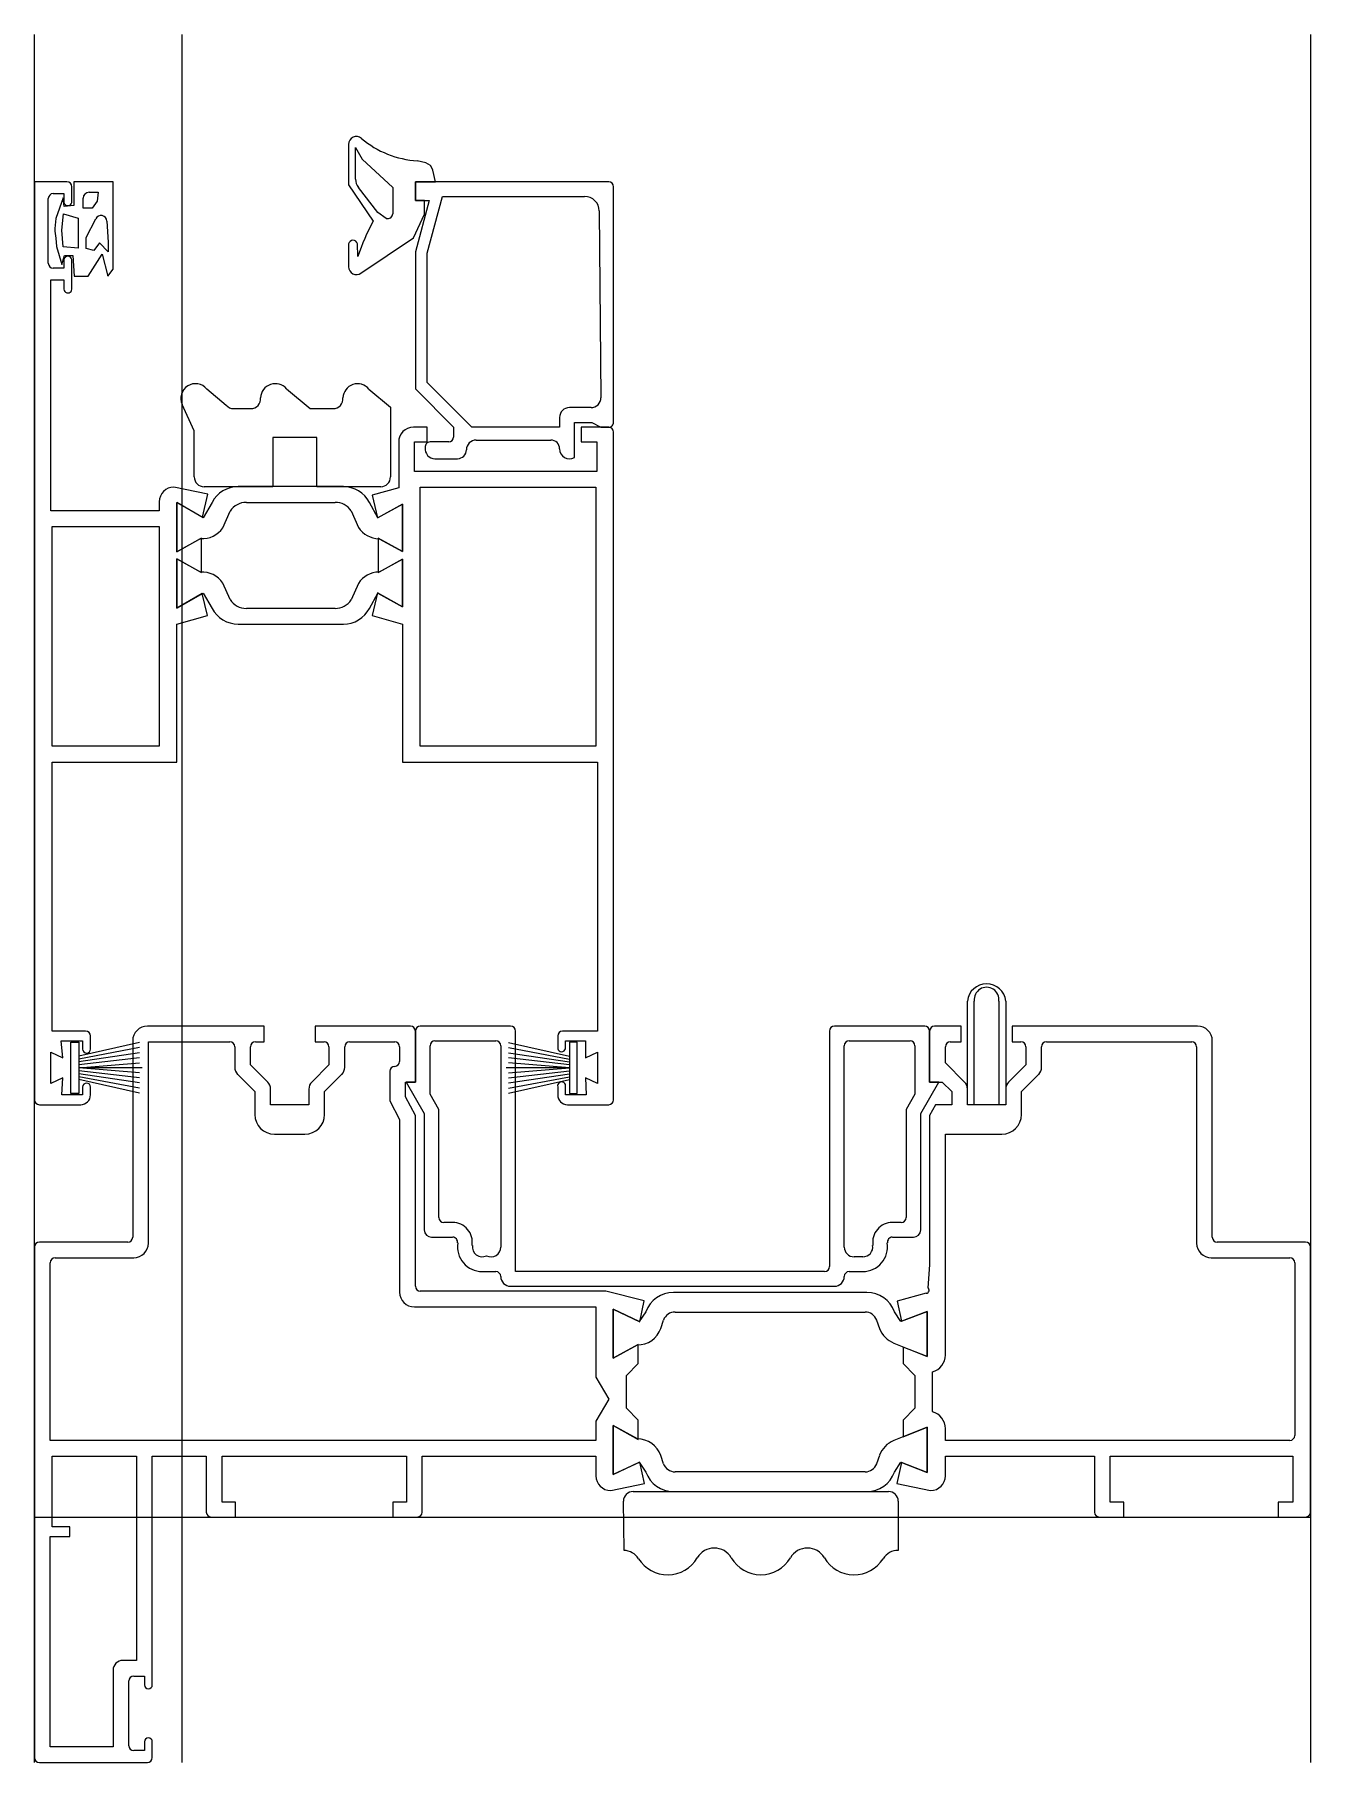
# Model space of a CAD drawing. Extents: x -13 to 117, y -25 to 151.
import ezdxf

# ---------------------------------------------------------------- set-up
doc = ezdxf.new("R2010")
doc.units = 0
doc.layers.get('0').update_dxf_attribs({"linetype": 'CONTINUOUS'})

msp = doc.modelspace()

# ---------------------------------------------------------------- linework, layer by layer
at = {"linetype": 'CONTINUOUS'}
for p, q in [((-13, -25), (-13, 151)), ((2, 151), (2, -25)), ((117, 151), (117, -25)), ((19, 139.82), (19, 135.69)), ((19.7, 136.28), (19.7, 139.5)), ((19.7, 139.5), (20.39, 138.3)), ((20.39, 138.3), (23.5, 135.42)), ((26.86, 137.92), (26, 138.15)), ((-9.7, 136), (-13, 136)), ((-13, 136), (-13, 42.5)), ((-9, 136), (-9, 133.6)), ((-5, 136), (-9, 136)), ((-5, 127.12), (-5, 136)), ((19, 135.69), (21.49, 131.99)), ((25.8, 136), (25.8, 134.1)), ((45.5, 136), (25.8, 136)), ((25.8, 134.1), (25.8, 136)), ((25.8, 136), (27.85, 136)), ((27.85, 136), (27.58, 137.18)), ((-11.6, 127.7), (-11.6, 134.3)), ((-11.1, 134.8), (-10, 134.8)), ((-10.07, 134.37), (-10.84, 132.28)), ((-9.97, 133.48), (-10.07, 134.37)), ((-10, 134.8), (-10, 133.9)), ((-9.2, 133.9), (-9.2, 135.5)), ((-8.05, 133.32), (-8.05, 134.33)), ((-7.45, 134.93), (-6.53, 134.93)), ((-6.62, 134.03), (-7.14, 133.32)), ((-6.53, 134.93), (-6.62, 134.03)), ((21.99, 132.89), (20.01, 135.43)), ((23.5, 135.42), (23.5, 132.75)), ((25.8, 134.1), (27.2, 134.1)), ((27.2, 134.1), (25.8, 128.88)), ((26.73, 134.1), (25.8, 134.1)), ((26.73, 132.69), (26.73, 134.1)), ((27, 128.72), (28.55, 134.52)), ((28.55, 134.52), (43.05, 134.52)), ((46, 111.53), (46, 135.5)), ((-10.84, 132.28), (-10.93, 131.23)), ((-10.21, 131.08), (-10.05, 132.73)), ((-10.05, 132.73), (-8.56, 132.3)), ((-9, 133.6), (-9.97, 133.48)), ((-8.56, 132.3), (-8.56, 129.24)), ((-7.14, 133.32), (-8.05, 133.32)), ((-7.73, 130.33), (-6.76, 132.23)), ((22.83, 132.28), (21.99, 132.89)), ((25.62, 130.3), (26.73, 132.69)), ((44.53, 133.03), (44.7, 114.01)), ((-10.84, 130.25), (-10.75, 129.4)), ((-10.09, 129.37), (-10.21, 131.08)), ((-7.73, 129.21), (-7.73, 130.33)), ((-5.62, 131.99), (-5.51, 129.84)), ((20.26, 126.7), (25.62, 130.3)), ((-10.75, 129.4), (-10.21, 127.57)), ((-10.21, 127.57), (-9.94, 128.5)), ((-8.56, 129.24), (-10.09, 129.37)), ((-9.94, 128.5), (-9.1, 128.5)), ((-9.1, 128.5), (-8.98, 126.39)), ((-6.97, 129), (-7.73, 129.21)), ((-7.55, 126.39), (-6.1, 128.62)), ((-6.39, 129.77), (-6.97, 129)), ((-5.49, 128.87), (-6.39, 129.77)), ((-6.1, 128.62), (-5.55, 126.39)), ((-5.51, 129.84), (-5.49, 128.87)), ((19, 129.67), (19, 127.34)), ((19.93, 128.39), (19.9, 129.68)), ((25.8, 128.88), (25.8, 114.9)), ((27, 115.55), (27, 128.72)), ((-10, 127.2), (-11.1, 127.2)), ((-10, 128.1), (-10, 127.2)), ((-9.2, 125.18), (-9.2, 128.1)), ((-5.55, 126.39), (-5, 127.12)), ((-11.35, 102.5), (-11.35, 126)), ((-11.35, 126), (-10, 126)), ((-10, 126), (-10, 125.18)), ((-8.98, 126.39), (-7.55, 126.39)), ((4.56, 114.9), (6.52, 113.26)), ((12.68, 114.9), (15.07, 112.9)), ((21.07, 114.89), (23.27, 113.05)), ((25.8, 114.9), (29.7, 111)), ((31.54, 111), (27, 115.55)), ((3.27, 110.62), (2.04, 113.32)), ((7.29, 112.9), (9.04, 112.9)), ((15.07, 112.9), (17.43, 112.9)), ((23.27, 113.05), (23.27, 105.94)), ((43.7, 113), (41.5, 113)), ((26.99, 111), (25.6, 111)), ((26.99, 109.5), (26.99, 111)), ((29.7, 111), (29.7, 110)), ((40.5, 111), (31.54, 111)), ((40.5, 112), (40.5, 111)), ((42, 107.93), (42, 111.5)), ((42, 111.5), (43.79, 111.5)), ((45.5, 111), (42.71, 111)), ((42.71, 111), (42.71, 109.5)), ((43.79, 111.5), (44.71, 111)), ((44.71, 111), (45.5, 111)), ((3.27, 105.94), (3.27, 110.62)), ((15.77, 109.94), (11.27, 109.94)), ((11.27, 109.94), (11.27, 104.94)), ((15.77, 104.94), (15.77, 109.94)), ((24.1, 109.5), (24.1, 104.83)), ((25.7, 106.5), (25.7, 109.5)), ((25.7, 109.5), (26.99, 109.5)), ((29.2, 109.5), (27.3, 109.5)), ((32, 109.7), (39.6, 109.7)), ((42.71, 109.5), (44.3, 109.5)), ((44.3, 109.5), (44.3, 106.5)), ((46, 42.5), (46, 110.5)), ((27.8, 107.8), (30.1, 107.8)), ((44.3, 106.5), (25.7, 106.5)), ((4.65, 104.19), (1.2, 104.9)), ((4.12, 101.83), (4.65, 104.19)), ((11.27, 104.94), (4.27, 104.94)), ((18.46, 104.95), (7.74, 104.95)), ((22.27, 104.94), (15.77, 104.94)), ((24.1, 104.83), (21.39, 104.08)), ((21.39, 104.08), (21.94, 101.77)), ((26.3, 78.5), (26.3, 104.9)), ((26.3, 104.9), (44.2, 104.9)), ((44.2, 104.9), (44.2, 78.5)), ((-0.3, 102.5), (-11.35, 102.5)), ((-0.3, 103.4), (-0.3, 102.5)), ((1.5, 98.3), (1.5, 103.34)), ((1.5, 103.34), (4.12, 101.83)), ((4.19, 101.79), (1.5, 103.34)), ((1.5, 103.34), (1.5, 98.3)), ((5.09, 103.35), (4.19, 101.79)), ((6.18, 100.77), (6.92, 102.46)), ((8.59, 103.35), (17.62, 103.35)), ((19.27, 102.48), (20.01, 100.8)), ((21.97, 101.79), (21.12, 103.35)), ((21.94, 101.77), (24.5, 103.18)), ((24.5, 103.18), (21.97, 101.79)), ((24.5, 103.18), (24.5, 98.33)), ((24.5, 98.33), (24.5, 103.18)), ((-11.2, 78.5), (-11.2, 100.9)), ((-11.2, 100.9), (-0.3, 100.9)), ((-0.3, 100.9), (-0.3, 78.5)), ((4, 99.7), (1.5, 98.3)), ((1.5, 98.3), (3.92, 99.66)), ((4, 96.2), (4, 99.7)), ((24.5, 98.33), (22, 99.7)), ((22, 99.7), (22, 96.2)), ((22.1, 99.65), (24.5, 98.33)), ((1.5, 92.56), (1.5, 97.6)), ((1.5, 97.6), (4, 96.2)), ((3.92, 96.24), (1.5, 97.6)), ((1.5, 97.6), (1.5, 92.56)), ((22, 96.2), (24.5, 97.57)), ((24.5, 97.57), (22.1, 96.25)), ((24.5, 97.57), (24.5, 92.72)), ((24.5, 92.72), (24.5, 97.57)), ((6.92, 93.44), (6.18, 95.13)), ((20.01, 95.1), (19.27, 93.42)), ((1.5, 92.56), (4.19, 94.11)), ((4.08, 94.05), (1.5, 92.56)), ((4.61, 91.82), (4.08, 94.05)), ((4.19, 94.11), (5.09, 92.55)), ((21.12, 92.55), (21.97, 94.11)), ((21.94, 94.13), (21.39, 91.82)), ((24.5, 92.72), (21.94, 94.13)), ((21.97, 94.11), (24.5, 92.72)), ((1.5, 90.96), (4.61, 91.82)), ((17.62, 92.55), (8.59, 92.55)), ((21.39, 91.82), (24.5, 90.96)), ((1.5, 76.9), (1.5, 90.96)), ((7.74, 90.95), (18.46, 90.95)), ((24.5, 90.96), (24.5, 76.9)), ((-0.3, 78.5), (-11.2, 78.5)), ((44.2, 78.5), (26.3, 78.5)), ((-11.2, 49.5), (-11.2, 76.9)), ((-11.2, 76.9), (1.5, 76.9)), ((24.5, 76.9), (44.35, 76.9)), ((44.35, 76.9), (44.35, 49.5)), ((82.05, 42), (82.05, 52.55)), ((82.75, 42), (82.75, 52.55)), ((85.25, 52.53), (85.25, 42)), ((85.95, 52.55), (85.95, 42)), ((-7.8, 49.5), (-11.2, 49.5)), ((10.4, 50), (-1.5, 50)), ((10.4, 48.4), (10.4, 50)), ((25.3, 50), (15.6, 50)), ((15.6, 50), (15.6, 48.4)), ((25.8, 49.5), (25.8, 44.3)), ((25.8, 44.3), (25.8, 49.5)), ((35.5, 50), (26.3, 50)), ((36, 25), (36, 49.5)), ((44.35, 49.5), (40.8, 49.5)), ((68, 49.5), (68, 25.5)), ((77.7, 50), (68.5, 50)), ((78.2, 44.3), (78.2, 49.5)), ((78.2, 49.5), (78.2, 44.3)), ((81.4, 50), (78.7, 50)), ((81.4, 48.4), (81.4, 50)), ((105.5, 50), (86.6, 50)), ((86.6, 50), (86.6, 48.4)), ((-10.13, 46.78), (-10.29, 48.5)), ((-10.29, 48.5), (-8.1, 48.5)), ((-9.29, 43.15), (-9.29, 48.35)), ((-9.29, 48.35), (-8.49, 48.35)), ((-8.49, 48.35), (-8.49, 45.75)), ((-2.29, 48.33), (-8.49, 46.95)), ((-2.29, 47.81), (-8.49, 46.65)), ((-8.1, 48.5), (-8.1, 47.66)), ((-7.3, 47.66), (-7.3, 49)), ((-3, 48.5), (-3, 28.5)), ((-1.4, 27.9), (-1.4, 48.4)), ((-1.4, 48.4), (6.9, 48.4)), ((7.4, 47.9), (7.4, 45.8)), ((9, 46.05), (9, 47.9)), ((9.5, 48.4), (10.4, 48.4)), ((15.6, 48.4), (16.5, 48.4)), ((17, 47.9), (17, 46.05)), ((18.6, 45.8), (18.6, 47.9)), ((19.1, 48.4), (23.7, 48.4)), ((24.2, 47.9), (24.2, 46.4)), ((27.3, 43.06), (27.3, 48)), ((27.8, 48.5), (34, 48.5)), ((34.5, 48), (34.5, 27.5)), ((35.29, 48.33), (41.49, 46.95)), ((35.29, 47.81), (41.49, 46.65)), ((40.3, 49), (40.3, 47.7)), ((41.1, 47.7), (41.1, 48.5)), ((41.1, 48.5), (43.13, 48.5)), ((41.49, 48.35), (41.49, 45.75)), ((42.29, 48.35), (41.49, 48.35)), ((42.29, 43.15), (42.29, 48.35)), ((43.13, 48.5), (43.13, 46.78)), ((69.5, 37.75), (69.5, 48)), ((70, 48.5), (76.2, 48.5)), ((76.7, 48), (76.7, 43.06)), ((79.8, 46.25), (79.8, 47.9)), ((80.3, 48.4), (81.4, 48.4)), ((86.6, 48.4), (87.5, 48.4)), ((88, 47.9), (88, 46.05)), ((89.6, 45.8), (89.6, 47.9)), ((90.1, 48.4), (104.9, 48.4)), ((105.4, 47.9), (105.4, 27.9)), ((107, 28.5), (107, 48.5)), ((-11.35, 44.15), (-11.35, 47.35)), ((-11.35, 47.35), (-10.13, 46.78)), ((-2.29, 47.29), (-8.49, 46.35)), ((-2.29, 46.78), (-8.49, 46.05)), ((-8.49, 45.75), (-2.29, 46.25)), ((10.76, 44.29), (9, 46.05)), ((17, 46.05), (15.24, 44.29)), ((35.29, 47.29), (41.49, 46.35)), ((41.49, 46.05), (35.29, 46.78)), ((41.49, 45.75), (35.29, 46.25)), ((43.13, 46.78), (44.35, 47.35)), ((44.35, 47.35), (44.35, 44.15)), ((81.76, 44.29), (79.8, 46.25)), ((88, 46.05), (86.25, 44.29)), ((-10.13, 44.72), (-11.35, 44.15)), ((-10.22, 43), (-10.13, 44.72)), ((-8.49, 45.75), (-8.49, 43.15)), ((-2.04, 45.75), (-8.49, 45.75)), ((-2.29, 45.25), (-8.49, 45.75)), ((-2.29, 44.72), (-8.49, 45.45)), ((-2.29, 44.21), (-8.49, 45.15)), ((-2.29, 43.69), (-8.49, 44.85)), ((-2.29, 43.17), (-8.49, 44.55)), ((7.69, 45.09), (9.45, 43.34)), ((16.55, 43.34), (18.31, 45.09)), ((23.2, 45.4), (23.2, 42.4)), ((24.8, 42.8), (24.8, 44.3)), ((24.8, 44.3), (25.8, 44.3)), ((25.8, 44.3), (24.85, 44.3)), ((24.85, 44.3), (26.7, 41.1)), ((41.49, 45.75), (35.04, 45.75)), ((35.29, 45.25), (41.49, 45.75)), ((35.29, 44.72), (41.49, 45.45)), ((35.29, 44.21), (41.49, 45.15)), ((35.29, 43.69), (41.49, 44.85)), ((35.29, 43.17), (41.49, 44.55)), ((41.49, 45.75), (41.49, 43.15)), ((44.35, 44.15), (43.13, 44.72)), ((43.13, 44.72), (43.22, 43)), ((77.3, 41.1), (79.15, 44.3)), ((79.15, 44.3), (78.2, 44.3)), ((78.2, 44.3), (79.49, 44.3)), ((79.49, 44.3), (80.45, 43.34)), ((87.55, 43.34), (89.31, 45.09)), ((-8.1, 43), (-10.22, 43)), ((-8.49, 43.15), (-9.29, 43.15)), ((-8.1, 43.79), (-8.1, 43)), ((-7.3, 43), (-7.3, 43.79)), ((9.45, 43.34), (9.45, 41)), ((11.05, 42), (11.05, 43.59)), ((14.95, 43.59), (14.95, 42)), ((16.55, 41), (16.55, 43.34)), ((23.2, 42.4), (24.2, 40.5)), ((25.8, 40.9), (24.8, 42.8)), ((28.2, 41.5), (27.3, 43.06)), ((40.3, 43.82), (40.3, 43)), ((41.1, 43), (41.1, 43.82)), ((43.22, 43), (41.1, 43)), ((41.49, 43.15), (42.29, 43.15)), ((76.7, 43.06), (75.8, 41.5)), ((80.45, 43.34), (80.45, 42)), ((82.05, 42), (82.05, 43.59)), ((85.95, 43.59), (85.95, 42)), ((87.55, 41), (87.55, 43.34)), ((-12.5, 42), (-8.3, 42)), ((14.95, 42), (11.05, 42)), ((24.2, 40.5), (24.2, 22.9)), ((25.8, 23.5), (25.8, 40.9)), ((26.7, 41.1), (26.7, 29.25)), ((28.2, 30.5), (28.2, 41.5)), ((41.3, 42), (45.5, 42)), ((75.8, 41.5), (75.8, 30.5)), ((77.3, 29.25), (77.3, 41.1)), ((78.8, 42), (78.2, 40.9)), ((78.2, 40.9), (78.2, 25.7)), ((80.45, 42), (78.8, 42)), ((85.95, 42), (82.05, 42)), ((11.45, 39), (14.55, 39)), ((79.8, 16.5), (79.8, 39)), ((79.8, 39), (85.55, 39)), ((69.5, 27.5), (69.5, 37.75)), ((29.6, 30), (28.7, 30)), ((75.3, 30), (74.4, 30)), ((27.45, 28.5), (29.6, 28.5)), ((74.4, 28.5), (76.55, 28.5)), ((-13, 27.5), (-13, -24.5)), ((-3.5, 28), (-12.5, 28)), ((-10.9, 26.4), (-2.9, 26.4)), ((71.4, 26.5), (70.5, 26.5)), ((106.9, 26.4), (114.9, 26.4)), ((116.5, 28), (107.5, 28)), ((117, 0.5), (117, 27.5)), ((-11.4, 7.8), (-11.4, 25.9)), ((32.6, 25), (34, 25)), ((67.5, 25), (36, 25)), ((70, 25), (71.4, 25)), ((78.2, 25.7), (78, 23.36)), ((115.4, 25.9), (115.4, 8.3)), ((45.2, 23), (26.3, 23)), ((35.5, 23.5), (68.5, 23.5)), ((49.13, 22.02), (45.2, 23)), ((71.81, 22.88), (52.09, 22.88)), ((25.7, 21.4), (44.2, 21.4)), ((44.2, 21.4), (44.2, 14.25)), ((45.95, 16.17), (45.95, 21.16)), ((45.95, 21.16), (48.66, 19.89)), ((48.62, 19.91), (45.95, 21.16)), ((45.95, 21.16), (45.95, 16.17)), ((48.66, 19.89), (49.13, 22.02)), ((77.85, 22.8), (74.88, 21.98)), ((74.88, 21.98), (75.33, 19.94)), ((49.28, 20.91), (48.62, 19.91)), ((50.8, 19.21), (51.09, 20.06)), ((52.27, 20.88), (71.63, 20.88)), ((72.8, 20.06), (73.1, 19.2)), ((75.28, 19.92), (74.62, 20.91)), ((77.95, 20.94), (75.28, 19.92)), ((75.33, 19.94), (77.95, 20.94)), ((77.95, 20.94), (77.95, 16.34)), ((77.95, 16.34), (77.95, 20.94)), ((74.54, 17.71), (77.95, 16.34)), ((48.5, 17.57), (45.95, 16.17)), ((45.95, 16.17), (48.42, 17.53)), ((48.5, 15.62), (48.5, 17.57)), ((77.95, 16.34), (75.5, 17.31)), ((75.5, 17.31), (75.5, 15.62)), ((44.2, 14.25), (45.5, 12)), ((47.3, 14.42), (48.5, 15.62)), ((47.3, 11.08), (47.3, 14.42)), ((75.5, 15.62), (76.7, 14.42)), ((76.7, 14.42), (76.7, 11.08)), ((78.5, 10.73), (78.5, 14.77)), ((45.5, 12), (44.2, 9.75)), ((48.5, 9.88), (47.3, 11.08)), ((76.7, 11.08), (75.5, 9.88)), ((44.2, 9.75), (44.2, 7.8)), ((45.95, 4.33), (45.95, 9.31)), ((45.95, 9.31), (48.5, 7.91)), ((48.42, 7.95), (45.95, 9.31)), ((45.95, 9.31), (45.95, 4.33)), ((48.5, 7.91), (48.5, 9.88)), ((77.95, 9.15), (74.54, 7.78)), ((75.5, 9.88), (75.5, 8.18)), ((75.5, 8.18), (77.95, 9.15)), ((77.95, 9.15), (77.95, 4.54)), ((77.95, 4.54), (77.95, 9.15)), ((79.8, 7.8), (79.8, 9)), ((44.2, 7.8), (-11.4, 7.8)), ((114.9, 7.8), (79.8, 7.8)), ((-11.2, -1), (-11.2, 6.2)), ((-11.2, 6.2), (-2.61, 6.2)), ((-2.61, 6.2), (-2.61, -14.6)), ((-1, -17.1), (-1, 6.2)), ((-1, 6.2), (4.5, 6.2)), ((4.5, 6.2), (4.5, 0.5)), ((6.1, 1.5), (6.1, 6.2)), ((6.1, 6.2), (24.9, 6.2)), ((24.9, 6.2), (24.9, 1.5)), ((26.5, 0.5), (26.5, 6.2)), ((26.5, 6.2), (44.2, 6.2)), ((44.2, 6.2), (44.2, 4.2)), ((48.66, 5.59), (45.95, 4.33)), ((45.95, 4.33), (48.62, 5.57)), ((48.62, 5.57), (49.28, 4.57)), ((49.15, 3.41), (48.66, 5.59)), ((51.09, 5.42), (50.8, 6.27)), ((73.1, 6.28), (72.8, 5.42)), ((74.62, 4.57), (75.28, 5.57)), ((75.33, 5.55), (74.85, 3.41)), ((75.28, 5.57), (77.95, 4.54)), ((77.95, 4.54), (75.33, 5.55)), ((79.8, 4.2), (79.8, 6.2)), ((79.8, 6.2), (95, 6.2)), ((95, 6.2), (95, 0.5)), ((96.6, 1.5), (96.6, 6.2)), ((96.6, 6.2), (115.2, 6.2)), ((115.2, 6.2), (115.2, 1.5)), ((71.63, 4.6), (52.27, 4.6)), ((45.7, 2.7), (49.15, 3.41)), ((48, 2.6), (74, 2.6)), ((52.09, 2.6), (71.81, 2.6)), ((74.85, 3.41), (78.3, 2.7)), ((-13, 0), (117, 0)), ((5, 0), (7.49, 0)), ((7.49, 1.5), (6.1, 1.5)), ((7.49, 0), (7.49, 1.5)), ((24.9, 1.5), (23.51, 1.5)), ((23.51, 1.5), (23.51, 0)), ((23.51, 0), (26, 0)), ((47.06, -3.4), (47, 1.6)), ((75, 1.6), (75, -3.4)), ((95.5, 0), (97.99, 0)), ((97.99, 1.5), (96.6, 1.5)), ((97.99, 0), (97.99, 1.5)), ((115.2, 1.5), (113.71, 1.5)), ((113.71, 1.5), (113.71, 0)), ((113.71, 0), (116.5, 0)), ((-9.42, -1), (-11.2, -1)), ((-9.42, -2), (-9.42, -1)), ((-11.4, -2), (-9.42, -2)), ((-11.4, -23.4), (-11.4, -2)), ((-5, -15.6), (-5, -23.4)), ((-2.61, -14.6), (-4, -14.6)), ((-3.4, -23.3), (-3.4, -16.7)), ((-2.9, -16.2), (-1.8, -16.2)), ((-1.8, -16.2), (-1.8, -17.1)), ((-5, -23.4), (-11.4, -23.4)), ((-1.8, -23.8), (-2.9, -23.8)), ((-1.8, -22.9), (-1.8, -23.8)), ((-1, -24.5), (-1, -22.9)), ((-12.5, -25), (-1.5, -25))]:
    msp.add_line(p, q, dxfattribs=at)
for centre, radius, start, end in [((19.8, 139.81), 0.8, 50.392, 179.546), ((26.54, 147.73), 9.6, 229.5457, 266.7821), ((26.61, 136.95), 1, 13.135, 75.2953), ((-9.7, 135.5), 0.5, 0, 90), ((21, 136.27), 1.3, 179.673, 220.4014), ((45.5, 135.5), 0.5, 0, 90), ((-11.1, 134.3), 0.5, 90, 180), ((-9.6, 133.99), 0.41, 192.6804, 347.3196), ((-7.45, 134.33), 0.6, 90, 180), ((43.03, 133.02), 1.5, 0.3769, 89.2373), ((-6.22, 131.97), 0.6, 1.9856, 154.2371), ((23, 132.75), 0.5, 250.1231, 359.9756), ((-4.31, 131.34), 6.62, 180.9844, 189.5098), ((43.42, 120.35), 24.83, 152.0398, 161.1028), ((19.45, 129.58), 0.46, 12.605, 168.6682), ((-11.1, 127.7), 0.5, 180, 270), ((-9.6, 128.01), 0.41, 12.6804, 167.3196), ((19.8, 127.35), 0.8, 181.0336, 305.111), ((-9.6, 125.09), 0.41, 167.3196, 12.6804), ((3.4, 113.94), 1.5, 39.5838, 204.5904), ((11.53, 113.94), 1.5, 39.8909, 178.0137), ((19.92, 113.93), 1.5, 39.8693, 177.648), ((7.29, 113.9), 1, 219.7917, 270.093), ((9.03, 113.9), 1, 270.3403, 5.1646), ((17.42, 113.9), 1, 270.3403, 5.1646), ((41.5, 112), 1, 90, 180), ((43.7, 114), 1, 269.9971, 0.573), ((25.6, 109.5), 1.5, 90, 180), ((45.5, 111.5), 0.5, 269.8968, 3.4399), ((45.5, 110.5), 0.5, 0, 90), ((27.3, 109), 0.5, 90.4075, 189.2084), ((29.2, 110), 0.5, 270, 0), ((32, 108.7), 1, 90, 180), ((39.6, 108.8), 0.9, 0, 90), ((27.8, 108.8), 1, 173.1077, 269.8411), ((30.1, 108.7), 0.9, 270, 0), ((41.5, 108.8), 1, 179.772, 300.0005), ((4.27, 105.94), 1, 180, 270), ((22.27, 105.94), 1, 270, 0), ((1.2, 103.4), 1.5, 90, 180), ((7.74, 101.95), 3, 90.063, 152.1819), ((18.47, 101.95), 3, 27.818, 90.1279), ((8.58, 101.35), 2, 89.8197, 146.2896), ((17.62, 101.35), 2, 34.4023, 89.9948), ((4.1, 102.15), 2.5, 265.9212, 326.3948), ((22.11, 102.15), 2.5, 212.6825, 269.6748), ((4.1, 93.75), 2.5, 33.6052, 94.0788), ((22.11, 93.75), 2.5, 90.3252, 147.3175), ((8.58, 94.55), 2, 213.7104, 270.1803), ((17.62, 94.55), 2, 270.0052, 325.5977), ((7.74, 93.95), 3, 207.8181, 269.937), ((18.47, 93.95), 3, 269.8721, 332.182), ((84, 52.35), 1.96, 5.7902, 174.2098), ((84, 52.7), 1.26, 352.3184, 186.7649), ((-7.8, 49), 0.5, 0, 90), ((-1.5, 48.5), 1.5, 90, 180), ((25.3, 49.5), 0.5, 0, 90), ((26.3, 49.5), 0.5, 90, 180), ((35.5, 49.5), 0.5, 0, 90), ((40.8, 49), 0.5, 90, 180), ((68.5, 49.5), 0.5, 90, 180), ((77.7, 49.5), 0.5, 0, 90), ((78.7, 49.5), 0.5, 90, 180), ((105.5, 48.5), 1.5, 0, 90), ((-7.7, 47.66), 0.4, 180, 0), ((6.9, 47.9), 0.5, 0, 90), ((9.5, 47.9), 0.5, 90, 180), ((16.5, 47.9), 0.5, 0, 90), ((19.1, 47.9), 0.5, 90, 180), ((23.7, 47.9), 0.5, 0, 90), ((27.8, 48), 0.5, 90, 180), ((34, 48), 0.5, 0, 90), ((40.7, 47.79), 0.41, 192.6804, 347.3196), ((70, 48), 0.5, 90, 180), ((76.2, 48), 0.5, 0, 90), ((80.3, 47.9), 0.5, 90, 180), ((87.5, 47.9), 0.5, 0, 90), ((90.1, 47.9), 0.5, 90, 180), ((104.9, 47.9), 0.5, 0, 90), ((8.4, 45.79), 1, 179.6687, 224.7664), ((17.6, 45.79), 1, 315.2336, 0.3313), ((23.7, 45.4), 0.5, 90, 180), ((23.7, 46.4), 0.5, 270, 0), ((88.6, 45.79), 1, 315.2336, 0.3313), ((-7.7, 43.79), 0.4, 0, 180), ((10.05, 43.59), 1, 0.2413, 44.7658), ((15.95, 43.59), 1, 135.2342, 179.7587), ((40.7, 43.91), 0.41, 347.3196, 192.6804), ((81.05, 43.59), 1, 0.2413, 44.7658), ((86.95, 43.58), 1, 134.4189, 179.184), ((-12.5, 42.5), 0.5, 180, 270), ((-8.3, 43), 1, 270, 0), ((41.3, 43), 1, 180, 270), ((45.5, 42.5), 0.5, 270, 0), ((11.45, 41), 2, 180, 270), ((14.55, 41), 2, 270, 0), ((85.55, 41), 2, 270, 0), ((28.7, 30.5), 0.5, 180, 270), ((29.6, 28), 2, 350.5027, 89.9259), ((74.4, 28), 2, 90.0741, 189.4973), ((75.3, 30.5), 0.5, 270, 0), ((-3.5, 28.5), 0.5, 270, 0), ((27.45, 29.25), 0.75, 180, 270), ((29.6, 28), 0.5, 350.7916, 89.5925), ((74.4, 28), 0.5, 90.4075, 189.2084), ((76.55, 29.25), 0.75, 270, 0), ((107.5, 28.5), 0.5, 180, 270), ((-12.5, 27.5), 0.5, 90, 180), ((-10.9, 25.9), 0.5, 90, 180), ((-2.9, 27.9), 1.5, 270, 0), ((32.6, 27.5), 2.5, 170.5608, 270.0882), ((32.6, 27.5), 1, 170.8923, 296.9111), ((33.5, 27.5), 1, 243.256, 359.8266), ((70.5, 27.5), 1, 180, 270), ((71.4, 27.5), 2.5, 269.9118, 9.4392), ((71.4, 27.5), 1, 269.8348, 9.2071), ((106.9, 27.9), 1.5, 180, 270), ((114.9, 25.9), 0.5, 0, 90), ((116.5, 27.5), 0.5, 0, 90), ((34, 24.5), 0.5, 0, 90), ((67.5, 25.5), 0.5, 270, 0), ((70, 24.5), 0.5, 90, 180), ((25.7, 22.9), 1.5, 180, 270), ((26.3, 23.5), 0.5, 180, 270), ((35.5, 24.5), 1, 180, 270), ((52.1, 19.88), 3, 90.146, 159.9201), ((68.5, 24.5), 1, 270, 0), ((71.8, 19.88), 3, 20.0799, 89.854), ((77.85, 23.1), 0.3, 269.9362, 60.0736), ((52.26, 19.63), 1.25, 89.712, 159.88), ((71.63, 19.63), 1.25, 20.1205, 89.8298), ((48.44, 20.03), 2.5, 269.581, 340.8542), ((75.46, 20.04), 2.5, 199.5392, 248.5055), ((78, 16.5), 1.8, 286.1276, 0.0267), ((78, 9), 1.8, 359.9733, 73.8724), ((48.44, 5.45), 2.5, 19.1458, 90.419), ((75.46, 5.46), 2.5, 111.5953, 160.743), ((114.9, 8.3), 0.5, 270, 0), ((52.26, 5.85), 1.25, 200.12, 270.288), ((71.63, 5.85), 1.25, 270.1702, 339.8795), ((45.7, 4.2), 1.5, 180, 270), ((52.1, 5.6), 3, 200.0799, 269.854), ((71.8, 5.6), 3, 270.146, 339.9201), ((78.3, 4.2), 1.5, 270, 0), ((48, 1.6), 1, 90, 180), ((74, 1.6), 1, 0, 90), ((5, 0.5), 0.5, 180, 270), ((26, 0.5), 0.5, 270, 0), ((95.5, 0.5), 0.5, 180, 270), ((116.5, 0.5), 0.5, 270, 0), ((47, -5.2), 1.8, 31.8186, 88.1057), ((56.25, -5.16), 2, 30.1173, 149.8827), ((65.75, -5.16), 2, 30.1173, 149.8827), ((75, -5.2), 1.8, 89.9646, 148.1446), ((51.5, -2.39), 3.5, 212.0114, 329.7102), ((61, -2.39), 3.5, 210.3611, 329.6389), ((70.5, -2.39), 3.5, 210.2898, 327.9886), ((-4, -15.6), 1, 90, 180), ((-2.9, -16.7), 0.5, 90, 180), ((-1.4, -17.1), 0.4, 180, 0), ((-1.4, -22.9), 0.4, 0, 180), ((-12.5, -24.5), 0.5, 180, 270), ((-2.9, -23.3), 0.5, 180, 270), ((-1.5, -24.5), 0.5, 270, 0)]:
    msp.add_arc(centre, radius, start, end, dxfattribs=at)

doc.saveas('drawing.dxf')
